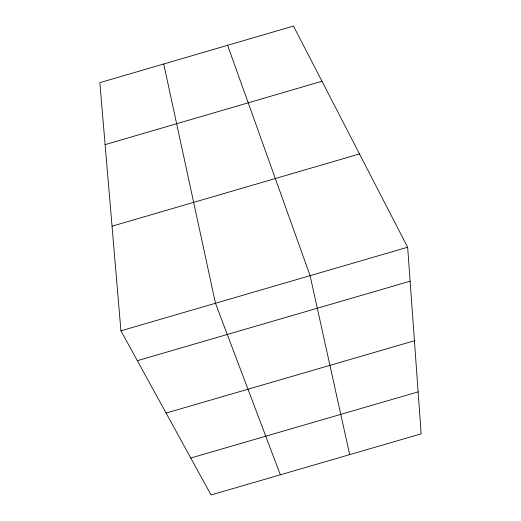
<?xml version="1.0" encoding="UTF-8"?>
<svg xmlns="http://www.w3.org/2000/svg" width="521" height="521" viewBox="0 0 521 521"><rect width="100%" height="100%" fill="white"/><g stroke="black" fill="none" stroke-linecap="round" stroke-linejoin="round"><path stroke-width="0.78" d="M105.112 144.63L321.978 81.263M112.041 226.192L359.503 153.956M120.931 330.822L407.65 247.241L293.479 26.05L99.843 82.67L120.931 330.822L211.057 494.95L421.157 433.85L407.65 247.241M137.329 360.688L410.112 281.21M166.088 413.062L414.416 340.754M190.777 458.024L418.116 391.877M280.35 474.8L215.479 303.255L163.718 63.992M227.612 45.307L310.099 275.674L349.682 454.631"/></g></svg>
